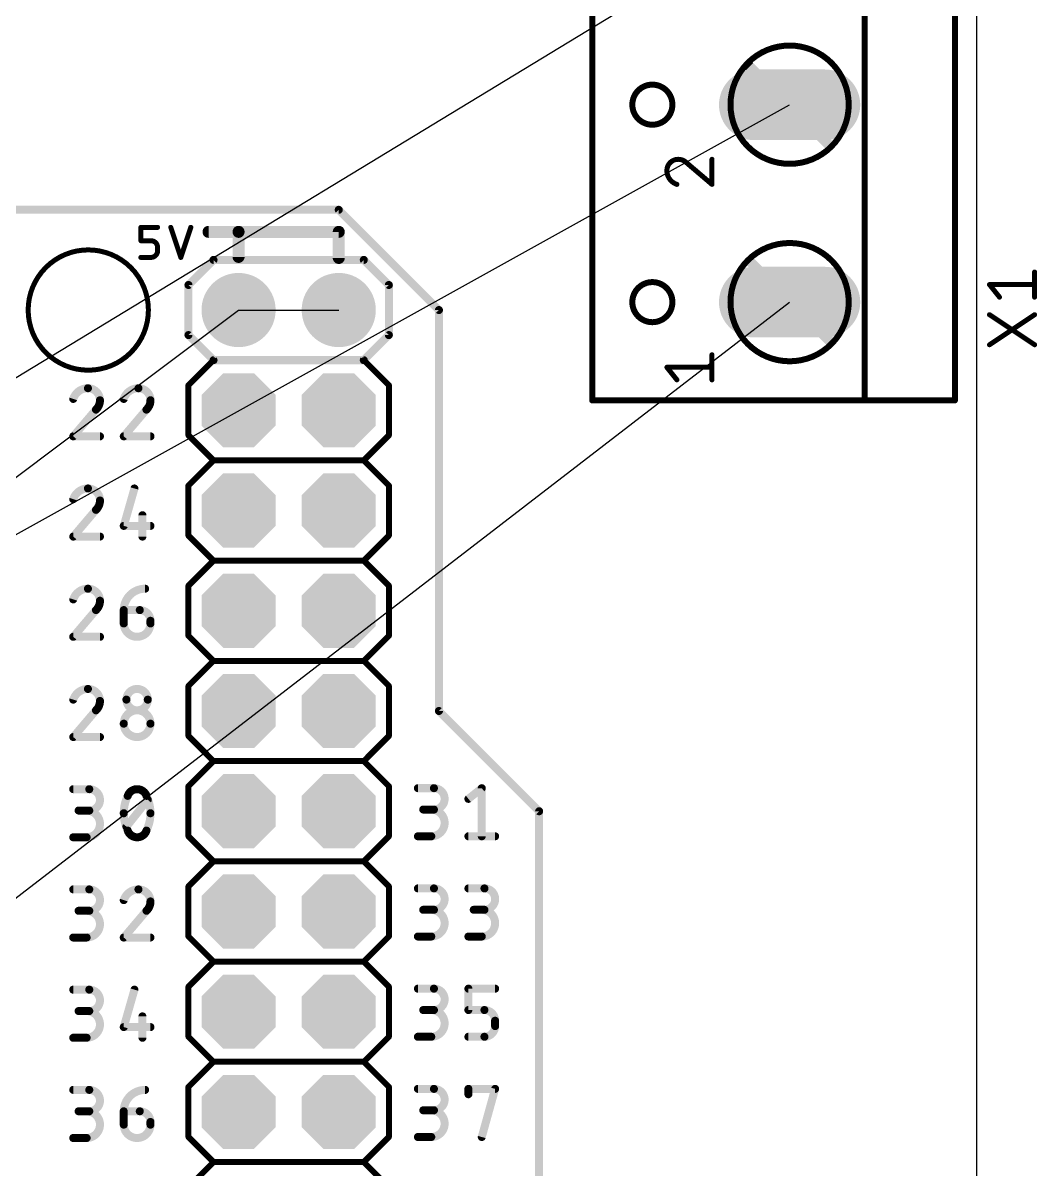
# Model space of a CAD drawing. Extents: x -123 to 102, y -1 to 117.
# Drawn here: x 75.81 to 101.52, y 30.3 to 59.35 of the extents above; entities that cross this region are included whole.
import ezdxf

# ---------------------------------------------------------------- set-up
doc = ezdxf.new("R2010")
doc.units = 0
for name, color, linetype in [('17', 110, 'CONTINUOUS'), ('19', 53, 'CONTINUOUS'), ('20', 31, 'CONTINUOUS'), ('21', 253, 'CONTINUOUS'), ('25', 253, 'CONTINUOUS'), ('51', 253, 'CONTINUOUS')]:
    doc.layers.add(name, color=color, linetype=linetype)

# ---------------------------------------------------------------- blocks, each defined once
blk = doc.blocks.new('RECT')
blk.add_solid([(-0.5, -0.5), (0.5, -0.5), (-0.5, 0.5), (0.5, 0.5)])
blk = doc.blocks.new('ROUNDP')
at = {"const_width": 0.5}
blk.add_lwpolyline([(0, -0.25, 1), (0, 0.25, 1), (0, -0.25)], format="xyb", dxfattribs=at)
blk = doc.blocks.new('OCTAGONP')
at = {"const_width": 0.5}
blk.add_lwpolyline([(-0.25, -0.1036), (-0.25, 0.1036), (-0.1036, 0.25), (0.1036, 0.25), (0.25, 0.1036), (0.25, -0.1036), (0.1036, -0.25), (-0.1036, -0.25), (-0.25, -0.1036), (-0.25, 0.1036)], dxfattribs=at)
blk = doc.blocks.new('LONGP100')
at = {"const_width": 1}
blk.add_lwpolyline([(-0.5, 0), (0.5, 0)], dxfattribs=at)
at = {"const_width": 0.5}
for points in [[(-0.5, 0.25, 1), (-0.5, -0.25)], [(0.5, -0.25, 1), (0.5, 0.25)]]:
    blk.add_lwpolyline(points, format="xyb", dxfattribs=at)

msp = doc.modelspace()

# ---------------------------------------------------------------- linework, layer by layer
at = {"layer": '19'}
for p, q in [((53.34, 36.83), (95.25, 62.27)), ((58.42, 36.83), (95.25, 57.27)), ((60.96, 36.83), (81.28, 52.07)), ((68.58, 31.75), (95.25, 52.27)), ((81.28, 52.07), (83.82, 52.07))]:
    msp.add_line(p, q, dxfattribs=at)
at = {"layer": '20'}
msp.add_line((100, 0), (100, 80), dxfattribs=at)
at = {"layer": '21', "const_width": 0.1524}
for points in [[(99.441, 49.781), (99.441, 79.778)], [(90.246, 64.767), (90.246, 49.781)], [(97.155, 58.163), (97.155, 61.389)], [(97.155, 53.159), (97.155, 56.385)], [(97.155, 49.781), (97.155, 51.381)], [(97.155, 49.781), (90.246, 49.781)], [(99.441, 49.781), (97.155, 49.781)]]:
    msp.add_lwpolyline(points, dxfattribs=at)
at = {"layer": '21'}
for points, const_width in [([(97.1169, 58.163, 1), (97.1931, 58.163)], 0.0762), ([(91.7702, 56.7658, 1), (91.7702, 57.7818, 1), (91.7702, 56.7658)], 0.1524), ([(97.1931, 56.385, 1), (97.1169, 56.385)], 0.0762), ([(97.1169, 53.159, 1), (97.1931, 53.159)], 0.0762), ([(91.7702, 51.762, 1), (91.7702, 52.778, 1), (91.7702, 51.762)], 0.1524), ([(97.1931, 51.381, 1), (97.1169, 51.381)], 0.0762), ([(90.246, 49.8191, 1), (90.246, 49.7429)], 0.0762), ([(90.2079, 49.781, 1), (90.2841, 49.781)], 0.0762), ([(97.155, 49.8191, 1), (97.155, 49.7429)], 0.0762), ([(97.1169, 49.781, 1), (97.1931, 49.781)], 0.0762), ([(97.155, 49.7429, 1), (97.155, 49.8191)], 0.0762), ([(99.4029, 49.781, 1), (99.4791, 49.781)], 0.0762), ([(99.441, 49.7429, 1), (99.441, 49.8191)], 0.0762)]:
    msp.add_lwpolyline(points, format="xyb", dxfattribs=dict(at, const_width=const_width))
at = {"layer": '25', "const_width": 0.127}
for points in [[(101.4603, 52.397), (101.4603, 53.032)], [(100.5713, 52.397), (100.3173, 52.7145)], [(100.3173, 52.7145), (101.4603, 52.7145)], [(101.4603, 51.1905), (100.3173, 51.9525)], [(100.3173, 51.1905), (101.4603, 51.9525)]]:
    msp.add_lwpolyline(points, dxfattribs=at)
at = {"layer": '25', "const_width": 0.0635}
for points in [[(101.4921, 53.032, 1), (101.4286, 53.032)], [(100.3173, 52.7463, 1), (100.3173, 52.6827)], [(100.3421, 52.7343, 1), (100.2925, 52.6947)], [(101.4603, 52.6827, 1), (101.4603, 52.7463)], [(100.5465, 52.3772, 1), (100.5961, 52.4168)], [(101.4286, 52.397, 1), (101.4921, 52.397)], [(100.3349, 51.9789, 1), (100.2997, 51.9261)], [(101.4779, 51.9261, 1), (101.4427, 51.9789)], [(100.2997, 51.2169, 1), (100.3349, 51.1641)], [(101.4427, 51.1641, 1), (101.4779, 51.2169)]]:
    msp.add_lwpolyline(points, format="xyb", dxfattribs=at)
at = {"layer": '51'}
for points, const_width in [([(95.25, 55.7752, 1), (95.25, 58.7724, 1), (95.25, 55.7752)], 0.1524), ([(94.2786, 58.2842, 1), (94.1894, 58.1938)], 0.127), ([(97.1931, 58.163, 1), (97.1169, 58.163)], 0.0762), ([(96.1964, 56.2128, 1), (96.2856, 56.3032)], 0.127), ([(97.1169, 56.385, 1), (97.1931, 56.385)], 0.0762), ([(92.4243, 55.8895, 0.4142), (92.1385, 55.6038)], 0.127), ([(92.6465, 55.7943, 0.2053), (92.4243, 55.8895)], 0.127), ([(92.4242, 55.9212, 1), (92.4243, 55.8578)], 0.0635), ([(92.4243, 55.8578, 1), (92.4243, 55.9213)], 0.0635), ([(92.6671, 55.8184, 1), (92.6259, 55.7701)], 0.0635), ([(92.6235, 55.7724, 1), (92.6695, 55.8161)], 0.0635), ([(93.3133, 55.8895, 1), (93.2498, 55.8895)], 0.0635), ([(92.1385, 55.6038, 0.3252), (92.3925, 55.2545)], 0.127), ([(92.1703, 55.6037, 1), (92.1068, 55.6038)], 0.0635), ([(92.1068, 55.6038, 1), (92.1703, 55.6038)], 0.0635), ([(92.3827, 55.2243, 1), (92.4023, 55.2847)], 0.0635), ([(93.2498, 55.2545, 1), (93.3133, 55.2545)], 0.0635), ([(93.2609, 55.2303, 1), (93.3021, 55.2787)], 0.0635), ([(83.8559, 54.6459, 1), (83.7841, 54.5741)], 0.1016), ([(83.82, 54.5592, 1), (83.82, 54.6608)], 0.1016), ([(78.8353, 54.1655, 1), (78.7717, 54.1655)], 0.0635), ([(78.8035, 54.1973, 1), (78.8035, 54.1337)], 0.0635), ([(79.2268, 54.1337, 1), (79.2268, 54.1973)], 0.0635), ([(79.5914, 54.1755, 1), (79.5311, 54.1555)], 0.0635), ([(80.0994, 54.1555, 1), (80.0391, 54.1755)], 0.0635), ([(80.518, 54.1274, 1), (80.518, 53.975)], 0.1524), ([(81.3562, 54.0512, 1), (81.2038, 54.0512)], 0.1524), ([(81.28, 54.1274, 1), (81.28, 53.975)], 0.1524), ([(81.28, 53.975, 1), (81.28, 54.1274)], 0.1524), ([(83.8962, 54.0512, 1), (83.7438, 54.0512)], 0.1524), ([(83.82, 53.975, 1), (83.82, 54.1274)], 0.1524), ([(78.7717, 53.8268, 1), (78.8353, 53.8268)], 0.0635), ([(78.8035, 53.8586, 1), (78.8035, 53.7951)], 0.0635), ([(79.0575, 53.8586, 1), (79.0575, 53.7951)], 0.0635), ([(79.2268, 53.6575, 0.4142), (79.0575, 53.8268)], 0.127), ([(79.0575, 53.7951, 1), (79.0575, 53.8586)], 0.0635), ([(95.25, 50.7714, 1), (95.25, 53.7686, 1), (95.25, 50.7714)], 0.1524), ([(77.47, 50.546, 1), (77.47, 53.594, 1), (77.47, 50.546)], 0.127), ([(78.8035, 53.4353, 1), (78.8035, 53.3717)], 0.0635), ([(79.0575, 53.4353, 1), (79.0575, 53.3717)], 0.0635), ([(79.0575, 53.4035, 0.4142), (79.2268, 53.5728)], 0.127), ([(79.0575, 53.3717, 1), (79.0575, 53.4353)], 0.0635), ([(79.2586, 53.6575, 1), (79.1951, 53.6575)], 0.0635), ([(79.1951, 53.6575, 1), (79.2586, 53.6575)], 0.0635), ([(79.2586, 53.5728, 1), (79.1951, 53.5728)], 0.0635), ([(79.1951, 53.5728, 1), (79.2586, 53.5728)], 0.0635), ([(79.7851, 53.4135, 1), (79.8454, 53.3935)], 0.0635), ([(79.7851, 53.3935, 1), (79.8454, 53.4135)], 0.0635), ([(80.645, 53.3908, 1), (80.645, 53.2892)], 0.1016), ([(80.6809, 53.3041, 1), (80.6091, 53.3759)], 0.1016), ([(81.2038, 53.4162, 1), (81.3562, 53.4162)], 0.1524), ([(83.7438, 53.3908, 1), (83.8962, 53.3908)], 0.1524), ([(84.4909, 53.3759, 1), (84.4191, 53.3041)], 0.1016), ([(84.455, 53.2892, 1), (84.455, 53.3908)], 0.1016), ([(94.3039, 53.3309, 1), (94.2141, 53.2411)], 0.127), ([(97.1931, 53.159, 1), (97.1169, 53.159)], 0.0762), ([(80.0608, 52.705, 1), (79.9592, 52.705)], 0.1016), ([(79.9741, 52.7409, 1), (80.0459, 52.6691)], 0.1016), ([(85.1408, 52.705, 1), (85.0392, 52.705)], 0.1016), ([(85.0541, 52.6691, 1), (85.1259, 52.7409)], 0.1016), ([(86.4108, 52.07, 1), (86.3092, 52.07)], 0.1016), ([(86.3241, 52.0341, 1), (86.3959, 52.1059)], 0.1016), ([(80.0459, 51.4709, 1), (79.9741, 51.3991)], 0.1016), ([(79.9592, 51.435, 1), (80.0608, 51.435)], 0.1016), ([(85.0392, 51.435, 1), (85.1408, 51.435)], 0.1016), ([(85.1259, 51.3991, 1), (85.0541, 51.4709)], 0.1016), ([(97.1169, 51.381, 1), (97.1931, 51.381)], 0.0762), ([(96.2211, 51.2341, 1), (96.3109, 51.3239)], 0.127), ([(80.645, 50.8508, 1), (80.645, 50.7492)], 0.1016), ([(80.6091, 50.7641, 1), (80.6809, 50.8359)], 0.1016), ([(80.6719, 50.7731, 1), (80.6181, 50.8269)], 0.0762), ([(84.4191, 50.8359, 1), (84.4909, 50.7641)], 0.1016), ([(84.4819, 50.8269, 1), (84.4281, 50.7731)], 0.0762), ([(84.455, 50.7492, 1), (84.455, 50.8508)], 0.1016), ([(93.3133, 50.9365, 1), (93.2498, 50.9365)], 0.0635), ([(92.1385, 50.6508, 1), (92.1385, 50.5872)], 0.0635), ([(92.1633, 50.6388, 1), (92.1137, 50.5992)], 0.0635), ([(93.2815, 50.5872, 1), (93.2815, 50.6508)], 0.0635), ([(92.3677, 50.2817, 1), (92.4173, 50.3213)], 0.0635), ([(93.2498, 50.3015, 1), (93.3133, 50.3015)], 0.0635), ([(77.4615, 50.0888, 0.3252), (77.089, 49.8179)], 0.2032), ([(77.7663, 49.784, 0.4142), (77.4615, 50.0888)], 0.2032), ([(77.4615, 50.1396, 1), (77.4615, 50.038)], 0.1016), ([(77.4615, 50.038, 1), (77.4615, 50.1396)], 0.1016), ([(78.7417, 50.0888, 0.3252), (78.3692, 49.8179)], 0.2032), ([(79.0465, 49.784, 0.4142), (78.7417, 50.0888)], 0.2032), ([(78.7417, 50.1396, 1), (78.7417, 50.038)], 0.1016), ([(78.7417, 50.038, 1), (78.7417, 50.1396)], 0.1016), ([(80.0481, 50.165, 1), (79.9719, 50.165)], 0.0762), ([(79.9831, 50.1919, 1), (80.0369, 50.1381)], 0.0762), ([(85.1281, 50.165, 1), (85.0519, 50.165)], 0.0762), ([(85.0631, 50.1381, 1), (85.1169, 50.1919)], 0.0762), ([(77.0407, 49.8335, 1), (77.1373, 49.8022)], 0.1016), ([(77.6647, 49.5469, 0.2053), (77.7663, 49.784)], 0.2032), ([(77.8171, 49.784, 1), (77.7155, 49.784)], 0.1016), ([(77.7155, 49.784, 1), (77.8171, 49.784)], 0.1016), ([(78.3208, 49.8335, 1), (78.4175, 49.8022)], 0.1016), ([(78.9449, 49.5469, 0.2053), (79.0465, 49.784)], 0.2032), ([(79.0973, 49.784, 1), (78.9957, 49.784)], 0.1016), ([(78.9957, 49.784, 1), (79.0973, 49.784)], 0.1016), ([(77.6297, 49.5837, 1), (77.6998, 49.5101)], 0.1016), ([(77.7034, 49.514, 1), (77.626, 49.5798)], 0.1016), ([(78.9099, 49.5837, 1), (78.9799, 49.5101)], 0.1016), ([(78.9836, 49.514, 1), (78.9062, 49.5798)], 0.1016), ([(77.089, 48.9204, 1), (77.089, 48.8188)], 0.1016), ([(77.0503, 48.9025, 1), (77.1277, 48.8367)], 0.1016), ([(77.7663, 48.8188, 1), (77.7663, 48.9204)], 0.1016), ([(78.3304, 48.9025, 1), (78.4079, 48.8367)], 0.1016), ([(78.3692, 48.9204, 1), (78.3692, 48.8188)], 0.1016), ([(79.0465, 48.8188, 1), (79.0465, 48.9204)], 0.1016), ([(79.9719, 48.895, 1), (80.0481, 48.895)], 0.0762), ([(80.0369, 48.9219, 1), (79.9831, 48.8681)], 0.0762), ([(85.0519, 48.895, 1), (85.1281, 48.895)], 0.0762), ([(85.1169, 48.8681, 1), (85.0631, 48.9219)], 0.0762), ([(80.645, 48.2981, 1), (80.645, 48.2219)], 0.0762), ([(80.6719, 48.2331, 1), (80.6181, 48.2869)], 0.0762), ([(80.6181, 48.2331, 1), (80.6719, 48.2869)], 0.0762), ([(84.4819, 48.2869, 1), (84.4281, 48.2331)], 0.0762), ([(84.4281, 48.2869, 1), (84.4819, 48.2331)], 0.0762), ([(84.455, 48.2219, 1), (84.455, 48.2981)], 0.0762), ([(77.4615, 47.5488, 0.3252), (77.089, 47.2779)], 0.2032), ([(77.7663, 47.244, 0.4142), (77.4615, 47.5488)], 0.2032), ([(77.4615, 47.5996, 1), (77.4615, 47.498)], 0.1016), ([(77.4615, 47.498, 1), (77.4615, 47.5996)], 0.1016), ([(78.6889, 47.5348, 1), (78.5912, 47.5628)], 0.1016), ([(80.0481, 47.625, 1), (79.9719, 47.625)], 0.0762), ([(79.9831, 47.6519, 1), (80.0369, 47.5981)], 0.0762), ([(85.1281, 47.625, 1), (85.0519, 47.625)], 0.0762), ([(85.0631, 47.5981, 1), (85.1169, 47.6519)], 0.0762), ([(77.0407, 47.2935, 1), (77.1373, 47.2622)], 0.1016), ([(77.6647, 47.0069, 0.2053), (77.7663, 47.244)], 0.2032), ([(77.8171, 47.244, 1), (77.7155, 47.244)], 0.1016), ([(77.6297, 47.0437, 1), (77.6998, 46.9701)], 0.1016), ([(77.7034, 46.974, 1), (77.626, 47.0398)], 0.1016), ([(77.7155, 47.244, 1), (77.8171, 47.244)], 0.1016), ([(78.8941, 46.8715, 1), (78.7925, 46.8715)], 0.1016), ([(78.3203, 46.6145, 1), (78.418, 46.5866)], 0.1016), ([(78.3692, 46.6513, 1), (78.3692, 46.5497)], 0.1016), ([(79.0465, 46.5497, 1), (79.0465, 46.6513)], 0.1016), ([(77.089, 46.3804, 1), (77.089, 46.2788)], 0.1016), ([(77.0503, 46.3625, 1), (77.1277, 46.2967)], 0.1016), ([(77.7663, 46.2788, 1), (77.7663, 46.3804)], 0.1016), ([(78.7925, 46.3296, 1), (78.8941, 46.3296)], 0.1016), ([(79.9719, 46.355, 1), (80.0481, 46.355)], 0.0762), ([(80.0369, 46.3819, 1), (79.9831, 46.3281)], 0.0762), ([(85.0519, 46.355, 1), (85.1281, 46.355)], 0.0762), ([(85.1169, 46.3281, 1), (85.0631, 46.3819)], 0.0762), ([(80.645, 45.7581, 1), (80.645, 45.6819)], 0.0762), ([(80.6719, 45.6931, 1), (80.6181, 45.7469)], 0.0762), ([(80.6181, 45.6931, 1), (80.6719, 45.7469)], 0.0762), ([(84.4819, 45.7469, 1), (84.4281, 45.6931)], 0.0762), ([(84.4281, 45.7469, 1), (84.4819, 45.6931)], 0.0762), ([(84.455, 45.6819, 1), (84.455, 45.7581)], 0.0762), ([(77.4615, 45.0088, 0.3252), (77.089, 44.7379)], 0.2032), ([(77.7663, 44.704, 0.4142), (77.4615, 45.0088)], 0.2032), ([(77.4615, 45.0596, 1), (77.4615, 44.958)], 0.1016), ([(77.4615, 44.958, 1), (77.4615, 45.0596)], 0.1016), ([(78.911, 45.0088, 0.4142), (78.3692, 44.4669)], 0.2032), ([(78.911, 44.958, 1), (78.911, 45.0596)], 0.1016), ([(80.0481, 45.085, 1), (79.9719, 45.085)], 0.0762), ([(79.9831, 45.1119, 1), (80.0369, 45.0581)], 0.0762), ([(85.1281, 45.085, 1), (85.0519, 45.085)], 0.0762), ([(85.0631, 45.0581, 1), (85.1169, 45.1119)], 0.0762), ([(77.0407, 44.7535, 1), (77.1373, 44.7222)], 0.1016), ([(77.6647, 44.4669, 0.2053), (77.7663, 44.704)], 0.2032), ([(77.8171, 44.704, 1), (77.7155, 44.704)], 0.1016), ([(77.7155, 44.704, 1), (77.8171, 44.704)], 0.1016), ([(77.6297, 44.5037, 1), (77.6998, 44.4301)], 0.1016), ([(77.7034, 44.434, 1), (77.626, 44.4998)], 0.1016), ([(78.3692, 44.5177, 1), (78.3692, 44.4161)], 0.1016), ([(78.42, 44.4669, 1), (78.3184, 44.4669)], 0.1016), ([(78.3184, 44.4669, 1), (78.42, 44.4669)], 0.1016), ([(79.0465, 44.196, 0.4142), (78.7756, 44.4669)], 0.2032), ([(78.7756, 44.5177, 1), (78.7756, 44.4161)], 0.1016), ([(78.7756, 44.4161, 1), (78.7756, 44.5177)], 0.1016), ([(78.3692, 44.1283, 1), (79.0465, 44.1283)], 0.2032), ([(78.42, 44.1283, 1), (78.3184, 44.1283)], 0.1016), ([(78.3184, 44.1283, 1), (78.42, 44.1283)], 0.1016), ([(79.0973, 44.196, 1), (78.9957, 44.196)], 0.1016), ([(78.9957, 44.196, 1), (79.0973, 44.196)], 0.1016), ([(79.0973, 44.1283, 1), (78.9957, 44.1283)], 0.1016), ([(78.9957, 44.1283, 1), (79.0973, 44.1283)], 0.1016), ([(77.089, 43.8404, 1), (77.089, 43.7388)], 0.1016), ([(77.0503, 43.8225, 1), (77.1277, 43.7567)], 0.1016), ([(77.7663, 43.7388, 1), (77.7663, 43.8404)], 0.1016), ([(80.0369, 43.8419, 1), (79.9831, 43.7881)], 0.0762), ([(85.1169, 43.7881, 1), (85.0631, 43.8419)], 0.0762), ([(79.9719, 43.815, 1), (80.0481, 43.815)], 0.0762), ([(85.0519, 43.815, 1), (85.1281, 43.815)], 0.0762), ([(80.645, 43.2181, 1), (80.645, 43.1419)], 0.0762), ([(80.6719, 43.1531, 1), (80.6181, 43.2069)], 0.0762), ([(80.6181, 43.1531, 1), (80.6719, 43.2069)], 0.0762), ([(84.4819, 43.2069, 1), (84.4281, 43.1531)], 0.0762), ([(84.4281, 43.2069, 1), (84.4819, 43.1531)], 0.0762), ([(84.455, 43.1419, 1), (84.455, 43.2181)], 0.0762), ([(77.4615, 42.4688, 0.3252), (77.089, 42.1979)], 0.2032), ([(77.7663, 42.164, 0.4142), (77.4615, 42.4688)], 0.2032), ([(77.4615, 42.5196, 1), (77.4615, 42.418)], 0.1016), ([(77.4615, 42.418, 1), (77.4615, 42.5196)], 0.1016), ([(78.9788, 42.1979, 1), (78.4369, 42.1979)], 0.2032), ([(80.0481, 42.545, 1), (79.9719, 42.545)], 0.0762), ([(79.9831, 42.5719, 1), (80.0369, 42.5181)], 0.0762), ([(85.1281, 42.545, 1), (85.0519, 42.545)], 0.0762), ([(85.0631, 42.5181, 1), (85.1169, 42.5719)], 0.0762), ([(77.0407, 42.2135, 1), (77.1373, 42.1822)], 0.1016), ([(77.6647, 41.9269, 0.2053), (77.7663, 42.164)], 0.2032), ([(77.8171, 42.164, 1), (77.7155, 42.164)], 0.1016), ([(77.7155, 42.164, 1), (77.8171, 42.164)], 0.1016), ([(78.4369, 42.1979, 1), (78.9788, 42.1979)], 0.2032), ([(78.4877, 42.1979, 1), (78.3861, 42.1979)], 0.1016), ([(78.3861, 42.1979, 1), (78.4877, 42.1979)], 0.1016), ([(79.0296, 42.1979, 1), (78.928, 42.1979)], 0.1016), ([(78.928, 42.1979, 1), (79.0296, 42.1979)], 0.1016), ([(77.6297, 41.9637, 1), (77.6998, 41.8901)], 0.1016), ([(77.7034, 41.894, 1), (77.626, 41.9598)], 0.1016), ([(79.0465, 41.5883, 1), (78.3692, 41.5883)], 0.2032), ([(86.3959, 41.9459, 1), (86.3241, 41.8741)], 0.1016), ([(86.3092, 41.91, 1), (86.4108, 41.91)], 0.1016), ([(78.3692, 41.5883, 1), (79.0465, 41.5883)], 0.2032), ([(78.42, 41.5883, 1), (78.3184, 41.5883)], 0.1016), ([(78.3184, 41.5883, 1), (78.42, 41.5883)], 0.1016), ([(79.0973, 41.5883, 1), (78.9957, 41.5883)], 0.1016), ([(78.9957, 41.5883, 1), (79.0973, 41.5883)], 0.1016), ([(77.089, 41.3004, 1), (77.089, 41.1988)], 0.1016), ([(77.0503, 41.2825, 1), (77.1277, 41.2167)], 0.1016), ([(77.7663, 41.1988, 1), (77.7663, 41.3004)], 0.1016), ([(79.9719, 41.275, 1), (80.0481, 41.275)], 0.0762), ([(80.0369, 41.3019, 1), (79.9831, 41.2481)], 0.0762), ([(85.0519, 41.275, 1), (85.1281, 41.275)], 0.0762), ([(85.1169, 41.2481, 1), (85.0631, 41.3019)], 0.0762), ([(80.645, 40.6781, 1), (80.645, 40.6019)], 0.0762), ([(80.6719, 40.6131, 1), (80.6181, 40.6669)], 0.0762), ([(80.6181, 40.6131, 1), (80.6719, 40.6669)], 0.0762), ([(84.4819, 40.6669, 1), (84.4281, 40.6131)], 0.0762), ([(84.4281, 40.6669, 1), (84.4819, 40.6131)], 0.0762), ([(84.455, 40.6019, 1), (84.455, 40.6781)], 0.0762), ([(80.0481, 40.005, 1), (79.9719, 40.005)], 0.0762), ([(85.1281, 40.005, 1), (85.0519, 40.005)], 0.0762), ([(77.089, 39.9796, 1), (77.089, 39.878)], 0.1016), ([(77.4954, 39.3869, 1), (77.4954, 39.9288)], 0.2032), ([(77.4954, 39.9796, 1), (77.4954, 39.878)], 0.1016), ([(77.4954, 39.878, 1), (77.4954, 39.9796)], 0.1016), ([(78.4708, 39.7595, 0.1139), (78.3692, 39.3192)], 0.2032), ([(78.7078, 39.9288, 0.3205), (78.4708, 39.7595)], 0.2032), ([(78.4227, 39.7759, 1), (78.5188, 39.743)], 0.1016), ([(78.5164, 39.7372, 1), (78.4251, 39.7817)], 0.1016), ([(78.9449, 39.7595, 0.3205), (78.7078, 39.9288)], 0.2032), ([(78.7078, 39.9796, 1), (78.7078, 39.878)], 0.1016), ([(78.7078, 39.878, 1), (78.7078, 39.9796)], 0.1016), ([(79.0465, 39.3192, 0.1139), (78.9449, 39.7595)], 0.2032), ([(78.9906, 39.7817, 1), (78.8992, 39.7372)], 0.1016), ([(78.8968, 39.743, 1), (78.9929, 39.7759)], 0.1016), ([(79.9831, 40.0319, 1), (80.0369, 39.9781)], 0.0762), ([(85.0631, 39.9781, 1), (85.1169, 40.0319)], 0.0762), ([(85.8266, 40.005, 1), (85.8266, 39.9034)], 0.1016), ([(86.233, 39.4123, 1), (86.233, 39.9542)], 0.2032), ([(86.233, 40.005, 1), (86.233, 39.9034)], 0.1016), ([(86.233, 39.9034, 1), (86.233, 40.005)], 0.1016), ([(87.4962, 39.9542, 1), (87.3946, 39.9542)], 0.1016), ([(87.4772, 39.9145, 1), (87.4137, 39.9939)], 0.1016), ([(79.0184, 39.6261, 1), (78.9391, 39.6896)], 0.1016), ([(85.9621, 39.4631, 1), (85.9621, 39.3615)], 0.1016), ([(86.1653, 38.735, 1), (86.1653, 39.4123)], 0.2032), ([(86.1653, 39.4631, 1), (86.1653, 39.3615)], 0.1016), ([(86.233, 39.4631, 1), (86.233, 39.3615)], 0.1016), ([(86.233, 39.3615, 1), (86.233, 39.4631)], 0.1016), ([(87.075, 39.7229, 1), (87.1385, 39.6436)], 0.1016), ([(77.2245, 39.4377, 1), (77.2245, 39.3361)], 0.1016), ([(77.4277, 38.7096, 1), (77.4277, 39.3869)], 0.2032), ([(77.4277, 39.4377, 1), (77.4277, 39.3361)], 0.1016), ([(77.4954, 39.4377, 1), (77.4954, 39.3361)], 0.1016), ([(77.4954, 39.3361, 1), (77.4954, 39.4377)], 0.1016), ([(78.3692, 39.3192, 0.1139), (78.4708, 38.8789)], 0.2032), ([(78.42, 39.3192, 1), (78.3184, 39.3192)], 0.1016), ([(78.3184, 39.3192, 1), (78.42, 39.3192)], 0.1016), ([(78.9449, 38.8789, 0.1139), (79.0465, 39.3192)], 0.2032), ([(79.0973, 39.3192, 1), (78.9957, 39.3192)], 0.1016), ([(78.9957, 39.3192, 1), (79.0973, 39.3192)], 0.1016), ([(88.9508, 39.37, 1), (88.8492, 39.37)], 0.1016), ([(88.8641, 39.3341, 1), (88.9359, 39.4059)], 0.1016), ([(78.3972, 39.0123, 1), (78.4766, 38.9488)], 0.1016), ([(78.4708, 38.8789, 0.3205), (78.7078, 38.7096)], 0.2032), ([(78.5188, 38.8954, 1), (78.4227, 38.8625)], 0.1016), ([(78.4251, 38.8567, 1), (78.5164, 38.9012)], 0.1016), ([(78.7078, 38.7096, 0.3205), (78.9449, 38.8789)], 0.2032), ([(78.8992, 38.9012, 1), (78.9906, 38.8567)], 0.1016), ([(78.9929, 38.8625, 1), (78.8968, 38.8954)], 0.1016), ([(77.089, 38.7604, 1), (77.089, 38.6588)], 0.1016), ([(77.4277, 38.7604, 1), (77.4277, 38.6588)], 0.1016), ([(77.4277, 38.6588, 1), (77.4277, 38.7604)], 0.1016), ([(78.7078, 38.7604, 1), (78.7078, 38.6588)], 0.1016), ([(78.7078, 38.6588, 1), (78.7078, 38.7604)], 0.1016), ([(79.9719, 38.735, 1), (80.0481, 38.735)], 0.0762), ([(80.0369, 38.7619, 1), (79.9831, 38.7081)], 0.0762), ([(85.0519, 38.735, 1), (85.1281, 38.735)], 0.0762), ([(85.1169, 38.7081, 1), (85.0631, 38.7619)], 0.0762), ([(85.8266, 38.7858, 1), (85.8266, 38.6842)], 0.1016), ([(86.1653, 38.7858, 1), (86.1653, 38.6842)], 0.1016), ([(86.1653, 38.6842, 1), (86.1653, 38.7858)], 0.1016), ([(87.1068, 38.7858, 1), (87.1068, 38.6842)], 0.1016), ([(87.3946, 38.735, 1), (87.4962, 38.735)], 0.1016), ([(87.7841, 38.6842, 1), (87.7841, 38.7858)], 0.1016), ([(80.645, 38.1381, 1), (80.645, 38.0619)], 0.0762), ([(80.6719, 38.0731, 1), (80.6181, 38.1269)], 0.0762), ([(80.6181, 38.0731, 1), (80.6719, 38.1269)], 0.0762), ([(84.4819, 38.1269, 1), (84.4281, 38.0731)], 0.0762), ([(84.4281, 38.1269, 1), (84.4819, 38.0731)], 0.0762), ([(84.455, 38.0619, 1), (84.455, 38.1381)], 0.0762), ([(77.089, 37.4396, 1), (77.089, 37.338)], 0.1016), ([(77.4954, 36.8469, 1), (77.4954, 37.3888)], 0.2032), ([(77.4954, 37.4396, 1), (77.4954, 37.338)], 0.1016), ([(77.4954, 37.338, 1), (77.4954, 37.4396)], 0.1016), ([(78.7417, 37.3888, 0.3252), (78.3692, 37.1179)], 0.2032), ([(79.0465, 37.084, 0.4142), (78.7417, 37.3888)], 0.2032), ([(78.7417, 37.4396, 1), (78.7417, 37.338)], 0.1016), ([(78.7417, 37.338, 1), (78.7417, 37.4396)], 0.1016), ([(80.0481, 37.465, 1), (79.9719, 37.465)], 0.0762), ([(79.9831, 37.4919, 1), (80.0369, 37.4381)], 0.0762), ([(85.1281, 37.465, 1), (85.0519, 37.465)], 0.0762), ([(85.0631, 37.4381, 1), (85.1169, 37.4919)], 0.0762), ([(85.8266, 37.465, 1), (85.8266, 37.3634)], 0.1016), ([(86.233, 36.8723, 1), (86.233, 37.4142)], 0.2032), ([(86.233, 37.465, 1), (86.233, 37.3634)], 0.1016), ([(86.233, 37.3634, 1), (86.233, 37.465)], 0.1016), ([(87.1068, 37.465, 1), (87.1068, 37.3634)], 0.1016), ([(87.5132, 36.8723, 1), (87.5132, 37.4142)], 0.2032), ([(87.5132, 37.465, 1), (87.5132, 37.3634)], 0.1016), ([(87.5132, 37.3634, 1), (87.5132, 37.465)], 0.1016), ([(78.3208, 37.1335, 1), (78.4175, 37.1022)], 0.1016), ([(78.9449, 36.8469, 0.2053), (79.0465, 37.084)], 0.2032), ([(79.0973, 37.084, 1), (78.9957, 37.084)], 0.1016), ([(77.2245, 36.8977, 1), (77.2245, 36.7961)], 0.1016), ([(77.4277, 36.1696, 1), (77.4277, 36.8469)], 0.2032), ([(77.4277, 36.8977, 1), (77.4277, 36.7961)], 0.1016), ([(77.4954, 36.8977, 1), (77.4954, 36.7961)], 0.1016), ([(77.4954, 36.7961, 1), (77.4954, 36.8977)], 0.1016), ([(78.9099, 36.8837, 1), (78.9799, 36.8101)], 0.1016), ([(78.9836, 36.814, 1), (78.9062, 36.8798)], 0.1016), ([(78.9957, 37.084, 1), (79.0973, 37.084)], 0.1016), ([(85.9621, 36.9231, 1), (85.9621, 36.8215)], 0.1016), ([(86.1653, 36.195, 1), (86.1653, 36.8723)], 0.2032), ([(86.1653, 36.9231, 1), (86.1653, 36.8215)], 0.1016), ([(86.233, 36.9231, 1), (86.233, 36.8215)], 0.1016), ([(86.233, 36.8215, 1), (86.233, 36.9231)], 0.1016), ([(87.2422, 36.9231, 1), (87.2422, 36.8215)], 0.1016), ([(87.4454, 36.195, 1), (87.4454, 36.8723)], 0.2032), ([(87.4454, 36.9231, 1), (87.4454, 36.8215)], 0.1016), ([(87.5132, 36.9231, 1), (87.5132, 36.8215)], 0.1016), ([(87.5132, 36.8215, 1), (87.5132, 36.9231)], 0.1016), ([(77.089, 36.2204, 1), (77.089, 36.1188)], 0.1016), ([(77.4277, 36.2204, 1), (77.4277, 36.1188)], 0.1016), ([(77.4277, 36.1188, 1), (77.4277, 36.2204)], 0.1016), ([(78.3304, 36.2025, 1), (78.4079, 36.1367)], 0.1016), ([(78.3692, 36.2204, 1), (78.3692, 36.1188)], 0.1016), ([(79.0465, 36.1188, 1), (79.0465, 36.2204)], 0.1016), ([(79.9719, 36.195, 1), (80.0481, 36.195)], 0.0762), ([(80.0369, 36.2219, 1), (79.9831, 36.1681)], 0.0762), ([(85.0519, 36.195, 1), (85.1281, 36.195)], 0.0762), ([(85.1169, 36.1681, 1), (85.0631, 36.2219)], 0.0762), ([(85.8266, 36.2458, 1), (85.8266, 36.1442)], 0.1016), ([(86.1653, 36.2458, 1), (86.1653, 36.1442)], 0.1016), ([(86.1653, 36.1442, 1), (86.1653, 36.2458)], 0.1016), ([(87.1068, 36.2458, 1), (87.1068, 36.1442)], 0.1016), ([(87.4454, 36.2458, 1), (87.4454, 36.1442)], 0.1016), ([(87.4454, 36.1442, 1), (87.4454, 36.2458)], 0.1016), ([(80.645, 35.5981, 1), (80.645, 35.5219)], 0.0762), ([(80.6719, 35.5331, 1), (80.6181, 35.5869)], 0.0762), ([(80.6181, 35.5331, 1), (80.6719, 35.5869)], 0.0762), ([(84.4819, 35.5869, 1), (84.4281, 35.5331)], 0.0762), ([(84.4281, 35.5869, 1), (84.4819, 35.5331)], 0.0762), ([(84.455, 35.5219, 1), (84.455, 35.5981)], 0.0762), ([(77.089, 34.8996, 1), (77.089, 34.798)], 0.1016), ([(77.4954, 34.3069, 1), (77.4954, 34.8488)], 0.2032), ([(77.4954, 34.8996, 1), (77.4954, 34.798)], 0.1016), ([(77.4954, 34.798, 1), (77.4954, 34.8996)], 0.1016), ([(78.6889, 34.8348, 1), (78.5912, 34.8628)], 0.1016), ([(80.0481, 34.925, 1), (79.9719, 34.925)], 0.0762), ([(79.9831, 34.9519, 1), (80.0369, 34.8981)], 0.0762), ([(85.1281, 34.925, 1), (85.0519, 34.925)], 0.0762), ([(85.0631, 34.8981, 1), (85.1169, 34.9519)], 0.0762), ([(85.8266, 34.925, 1), (85.8266, 34.8234)], 0.1016), ([(86.233, 34.3323, 1), (86.233, 34.8742)], 0.2032), ([(86.233, 34.925, 1), (86.233, 34.8234)], 0.1016), ([(86.233, 34.8234, 1), (86.233, 34.925)], 0.1016), ([(87.1576, 34.8742, 1), (87.056, 34.8742)], 0.1016), ([(87.1068, 34.925, 1), (87.1068, 34.8234)], 0.1016), ([(87.7841, 34.8234, 1), (87.7841, 34.925)], 0.1016), ([(77.2245, 34.3577, 1), (77.2245, 34.2561)], 0.1016), ([(77.4277, 33.6296, 1), (77.4277, 34.3069)], 0.2032), ([(77.4277, 34.3577, 1), (77.4277, 34.2561)], 0.1016), ([(77.4954, 34.3577, 1), (77.4954, 34.2561)], 0.1016), ([(77.4954, 34.2561, 1), (77.4954, 34.3577)], 0.1016), ([(78.8941, 34.1715, 1), (78.7925, 34.1715)], 0.1016), ([(85.9621, 34.3831, 1), (85.9621, 34.2815)], 0.1016), ([(86.1653, 33.655, 1), (86.1653, 34.3323)], 0.2032), ([(86.1653, 34.3831, 1), (86.1653, 34.2815)], 0.1016), ([(86.233, 34.3831, 1), (86.233, 34.2815)], 0.1016), ([(86.233, 34.2815, 1), (86.233, 34.3831)], 0.1016), ([(87.1068, 34.3831, 1), (87.1068, 34.2815)], 0.1016), ([(87.056, 34.3323, 1), (87.1576, 34.3323)], 0.1016), ([(87.7841, 34.0614, 0.4142), (87.5132, 34.3323)], 0.2032), ([(87.5132, 34.3831, 1), (87.5132, 34.2815)], 0.1016), ([(87.5132, 34.2815, 1), (87.5132, 34.3831)], 0.1016), ([(78.3692, 33.9513, 1), (78.3692, 33.8497)], 0.1016), ([(79.0465, 33.8497, 1), (79.0465, 33.9513)], 0.1016), ([(87.5132, 33.655, 0.4142), (87.7841, 33.9259)], 0.2032), ([(87.8349, 34.0614, 1), (87.7333, 34.0614)], 0.1016), ([(87.7333, 34.0614, 1), (87.8349, 34.0614)], 0.1016), ([(87.8349, 33.9259, 1), (87.7333, 33.9259)], 0.1016), ([(77.089, 33.6804, 1), (77.089, 33.5788)], 0.1016), ([(77.4277, 33.6804, 1), (77.4277, 33.5788)], 0.1016), ([(77.4277, 33.5788, 1), (77.4277, 33.6804)], 0.1016), ([(78.3203, 33.9145, 1), (78.418, 33.8866)], 0.1016), ([(79.9719, 33.655, 1), (80.0481, 33.655)], 0.0762), ([(80.0369, 33.6819, 1), (79.9831, 33.6281)], 0.0762), ([(85.0519, 33.655, 1), (85.1281, 33.655)], 0.0762), ([(85.1169, 33.6281, 1), (85.0631, 33.6819)], 0.0762), ([(85.8266, 33.7058, 1), (85.8266, 33.6042)], 0.1016), ([(86.1653, 33.7058, 1), (86.1653, 33.6042)], 0.1016), ([(86.1653, 33.6042, 1), (86.1653, 33.7058)], 0.1016), ([(87.1068, 33.7058, 1), (87.1068, 33.6042)], 0.1016), ([(87.5132, 33.7058, 1), (87.5132, 33.6042)], 0.1016), ([(87.5132, 33.6042, 1), (87.5132, 33.7058)], 0.1016), ([(87.7333, 33.9259, 1), (87.8349, 33.9259)], 0.1016), ([(78.7925, 33.6296, 1), (78.8941, 33.6296)], 0.1016), ([(80.645, 33.0581, 1), (80.645, 32.9819)], 0.0762), ([(80.6719, 32.9931, 1), (80.6181, 33.0469)], 0.0762), ([(80.6181, 32.9931, 1), (80.6719, 33.0469)], 0.0762), ([(84.4819, 33.0469, 1), (84.4281, 32.9931)], 0.0762), ([(84.4281, 33.0469, 1), (84.4819, 32.9931)], 0.0762), ([(84.455, 32.9819, 1), (84.455, 33.0581)], 0.0762), ([(77.089, 32.3596, 1), (77.089, 32.258)], 0.1016), ([(77.4954, 31.7669, 1), (77.4954, 32.3088)], 0.2032), ([(77.4954, 32.3596, 1), (77.4954, 32.258)], 0.1016), ([(77.4954, 32.258, 1), (77.4954, 32.3596)], 0.1016), ([(78.911, 32.3088, 0.4142), (78.3692, 31.7669)], 0.2032), ([(78.911, 32.258, 1), (78.911, 32.3596)], 0.1016), ([(80.0481, 32.385, 1), (79.9719, 32.385)], 0.0762), ([(79.9831, 32.4119, 1), (80.0369, 32.3581)], 0.0762), ([(85.1281, 32.385, 1), (85.0519, 32.385)], 0.0762), ([(85.0631, 32.3581, 1), (85.1169, 32.4119)], 0.0762), ([(85.8266, 32.385, 1), (85.8266, 32.2834)], 0.1016), ([(86.233, 31.7923, 1), (86.233, 32.3342)], 0.2032), ([(86.233, 32.385, 1), (86.233, 32.2834)], 0.1016), ([(86.233, 32.2834, 1), (86.233, 32.385)], 0.1016), ([(87.1576, 32.3342, 1), (87.056, 32.3342)], 0.1016), ([(87.1068, 32.385, 1), (87.1068, 32.2834)], 0.1016), ([(87.056, 32.1987, 1), (87.1576, 32.1987)], 0.1016), ([(87.833, 32.3206, 1), (87.7351, 32.3478)], 0.1016), ([(87.7841, 32.2834, 1), (87.7841, 32.385)], 0.1016), ([(77.2245, 31.8177, 1), (77.2245, 31.7161)], 0.1016), ([(77.4277, 31.0896, 1), (77.4277, 31.7669)], 0.2032), ([(77.4277, 31.8177, 1), (77.4277, 31.7161)], 0.1016), ([(77.4954, 31.8177, 1), (77.4954, 31.7161)], 0.1016), ([(77.4954, 31.7161, 1), (77.4954, 31.8177)], 0.1016), ([(78.3692, 31.8177, 1), (78.3692, 31.7161)], 0.1016), ([(78.42, 31.7669, 1), (78.3184, 31.7669)], 0.1016), ([(78.3184, 31.7669, 1), (78.42, 31.7669)], 0.1016), ([(79.0465, 31.496, 0.4142), (78.7756, 31.7669)], 0.2032), ([(78.7756, 31.8177, 1), (78.7756, 31.7161)], 0.1016), ([(78.7756, 31.7161, 1), (78.7756, 31.8177)], 0.1016), ([(85.9621, 31.8431, 1), (85.9621, 31.7415)], 0.1016), ([(86.1653, 31.115, 1), (86.1653, 31.7923)], 0.2032), ([(86.1653, 31.8431, 1), (86.1653, 31.7415)], 0.1016), ([(86.233, 31.8431, 1), (86.233, 31.7415)], 0.1016), ([(86.233, 31.7415, 1), (86.233, 31.8431)], 0.1016), ([(78.3692, 31.4283, 1), (79.0465, 31.4283)], 0.2032), ([(78.42, 31.4283, 1), (78.3184, 31.4283)], 0.1016), ([(78.3184, 31.4283, 1), (78.42, 31.4283)], 0.1016), ([(79.0973, 31.496, 1), (78.9957, 31.496)], 0.1016), ([(78.9957, 31.496, 1), (79.0973, 31.496)], 0.1016), ([(79.0973, 31.4283, 1), (78.9957, 31.4283)], 0.1016), ([(78.9957, 31.4283, 1), (79.0973, 31.4283)], 0.1016), ([(77.089, 31.1404, 1), (77.089, 31.0388)], 0.1016), ([(77.4277, 31.1404, 1), (77.4277, 31.0388)], 0.1016), ([(77.4277, 31.0388, 1), (77.4277, 31.1404)], 0.1016), ([(79.9719, 31.115, 1), (80.0481, 31.115)], 0.0762), ([(80.0369, 31.1419, 1), (79.9831, 31.0881)], 0.0762), ([(85.0519, 31.115, 1), (85.1281, 31.115)], 0.0762), ([(85.1169, 31.0881, 1), (85.0631, 31.1419)], 0.0762), ([(85.8266, 31.1658, 1), (85.8266, 31.0642)], 0.1016), ([(86.1653, 31.1658, 1), (86.1653, 31.0642)], 0.1016), ([(86.1653, 31.0642, 1), (86.1653, 31.1658)], 0.1016), ([(87.3965, 31.1286, 1), (87.4944, 31.1014)], 0.1016), ([(80.645, 30.5181, 1), (80.645, 30.4419)], 0.0762), ([(80.6719, 30.4531, 1), (80.6181, 30.5069)], 0.0762), ([(80.6181, 30.4531, 1), (80.6719, 30.5069)], 0.0762), ([(84.4819, 30.5069, 1), (84.4281, 30.4531)], 0.0762), ([(84.4281, 30.5069, 1), (84.4819, 30.4531)], 0.0762), ([(84.455, 30.4419, 1), (84.455, 30.5181)], 0.0762)]:
    msp.add_lwpolyline(points, format="xyb", dxfattribs=dict(at, const_width=const_width))
for points, const_width in [([(96.241, 56.258), (94.234, 58.239)], 0.254), ([(97.155, 56.385), (97.155, 58.163)], 0.1524), ([(92.6465, 55.7943), (93.2815, 55.2545)], 0.127), ([(93.2815, 55.2545), (93.2815, 55.8895)], 0.127), ([(-12.7, 54.61), (83.82, 54.61)], 0.2032), ([(83.82, 54.61), (86.36, 52.07)], 0.2032), ([(78.8035, 53.8268), (78.8035, 54.1655)], 0.127), ([(78.8035, 54.1655), (79.2268, 54.1655)], 0.127), ([(79.5613, 54.1655), (79.8153, 53.4035)], 0.127), ([(79.8153, 53.4035), (80.0693, 54.1655)], 0.127), ([(80.518, 54.0512), (81.28, 54.0512)], 0.3048), ([(81.28, 53.4162), (81.28, 54.0512)], 0.3048), ([(81.28, 54.0512), (83.82, 54.0512)], 0.3048), ([(83.82, 54.0512), (83.82, 53.3908)], 0.3048), ([(79.0575, 53.8268), (78.8035, 53.8268)], 0.127), ([(78.8035, 53.4035), (79.0575, 53.4035)], 0.127), ([(79.2268, 53.5728), (79.2268, 53.6575)], 0.127), ([(80.645, 53.34), (80.01, 52.705)], 0.2032), ([(80.645, 53.34), (84.455, 53.34)], 0.2032), ([(84.455, 53.34), (85.09, 52.705)], 0.2032), ([(96.266, 51.279), (94.259, 53.286)], 0.254), ([(97.155, 51.381), (97.155, 53.159)], 0.1524), ([(80.01, 52.705), (80.01, 51.435)], 0.2032), ([(85.09, 52.705), (85.09, 51.435)], 0.2032), ([(86.36, 52.07), (86.36, 41.91)], 0.2032), ([(80.01, 51.435), (80.645, 50.8)], 0.2032), ([(85.09, 51.435), (84.455, 50.8)], 0.2032), ([(80.01, 50.165), (80.645, 50.8)], 0.1524), ([(84.455, 50.8), (80.645, 50.8)], 0.2032), ([(84.455, 50.8), (85.09, 50.165)], 0.1524), ([(93.2815, 50.3015), (93.2815, 50.9365)], 0.127), ([(92.3925, 50.3015), (92.1385, 50.619)], 0.127), ([(92.1385, 50.619), (93.2815, 50.619)], 0.127), ([(80.01, 48.895), (80.01, 50.165)], 0.1524), ([(85.09, 48.895), (85.09, 50.165)], 0.1524), ([(77.6647, 49.5469), (77.089, 48.8696)], 0.2032), ([(78.9449, 49.5469), (78.3692, 48.8696)], 0.2032), ([(77.089, 48.8696), (77.7663, 48.8696)], 0.2032), ([(78.3692, 48.8696), (79.0465, 48.8696)], 0.2032), ([(80.645, 48.26), (80.01, 48.895)], 0.1524), ([(84.455, 48.26), (85.09, 48.895)], 0.1524), ([(80.01, 47.625), (80.645, 48.26)], 0.1524), ([(80.645, 48.26), (84.455, 48.26)], 0.1524), ([(84.455, 48.26), (85.09, 47.625)], 0.1524), ([(78.6401, 47.5488), (78.3692, 46.6005)], 0.2032), ([(80.01, 46.355), (80.01, 47.625)], 0.1524), ([(85.09, 46.355), (85.09, 47.625)], 0.1524), ([(77.6647, 47.0069), (77.089, 46.3296)], 0.2032), ([(78.8433, 46.8715), (78.8433, 46.3296)], 0.2032), ([(78.3692, 46.6005), (79.0465, 46.6005)], 0.2032), ([(77.089, 46.3296), (77.7663, 46.3296)], 0.2032), ([(80.645, 45.72), (80.01, 46.355)], 0.1524), ([(84.455, 45.72), (85.09, 46.355)], 0.1524), ([(80.01, 45.085), (80.645, 45.72)], 0.1524), ([(80.645, 45.72), (84.455, 45.72)], 0.1524), ([(85.09, 45.085), (84.455, 45.72)], 0.1524), ([(80.01, 43.815), (80.01, 45.085)], 0.1524), ([(85.09, 43.815), (85.09, 45.085)], 0.1524), ([(77.6647, 44.4669), (77.089, 43.7896)], 0.2032), ([(78.3692, 44.4669), (78.7756, 44.4669)], 0.2032), ([(78.3692, 44.1283), (78.3692, 44.4669)], 0.2032), ([(79.0465, 44.196), (79.0465, 44.1283)], 0.2032), ([(77.089, 43.7896), (77.7663, 43.7896)], 0.2032), ([(80.645, 43.18), (80.01, 43.815)], 0.1524), ([(84.455, 43.18), (85.09, 43.815)], 0.1524), ([(80.01, 42.545), (80.645, 43.18)], 0.1524), ([(80.645, 43.18), (84.455, 43.18)], 0.1524), ([(85.09, 42.545), (84.455, 43.18)], 0.1524), ([(80.01, 41.275), (80.01, 42.545)], 0.1524), ([(85.09, 41.275), (85.09, 42.545)], 0.1524), ([(77.6647, 41.9269), (77.089, 41.2496)], 0.2032), ([(86.36, 41.91), (88.9, 39.37)], 0.2032), ([(77.089, 41.2496), (77.7663, 41.2496)], 0.2032), ([(80.645, 40.64), (80.01, 41.275)], 0.1524), ([(84.455, 40.64), (85.09, 41.275)], 0.1524), ([(80.01, 40.005), (80.645, 40.64)], 0.1524), ([(80.645, 40.64), (84.455, 40.64)], 0.1524), ([(85.09, 40.005), (84.455, 40.64)], 0.1524), ([(80.01, 38.735), (80.01, 40.005)], 0.1524), ([(85.09, 38.735), (85.09, 40.005)], 0.1524), ([(77.089, 39.9288), (77.4954, 39.9288)], 0.2032), ([(85.8266, 39.9542), (86.233, 39.9542)], 0.2032), ([(87.1068, 39.6833), (87.4454, 39.9542)], 0.2032), ([(87.4454, 39.9542), (87.4454, 38.735)], 0.2032), ([(78.4369, 38.9805), (78.9788, 39.6579)], 0.2032), ([(86.233, 39.4123), (85.9621, 39.4123)], 0.2032), ([(77.4954, 39.3869), (77.2245, 39.3869)], 0.2032), ([(88.9, 39.37), (88.9, 5.08)], 0.2032), ([(77.089, 38.7096), (77.4277, 38.7096)], 0.2032), ([(80.645, 38.1), (80.01, 38.735)], 0.1524), ([(84.455, 38.1), (85.09, 38.735)], 0.1524), ([(85.8266, 38.735), (86.1653, 38.735)], 0.2032), ([(87.1068, 38.735), (87.7841, 38.735)], 0.2032), ([(80.01, 37.465), (80.645, 38.1)], 0.1524), ([(80.645, 38.1), (84.455, 38.1)], 0.1524), ([(85.09, 37.465), (84.455, 38.1)], 0.1524), ([(77.089, 37.3888), (77.4954, 37.3888)], 0.2032), ([(80.01, 36.195), (80.01, 37.465)], 0.1524), ([(85.09, 36.195), (85.09, 37.465)], 0.1524), ([(85.8266, 37.4142), (86.233, 37.4142)], 0.2032), ([(87.1068, 37.4142), (87.5132, 37.4142)], 0.2032), ([(77.4954, 36.8469), (77.2245, 36.8469)], 0.2032), ([(78.9449, 36.8469), (78.3692, 36.1696)], 0.2032), ([(86.233, 36.8723), (85.9621, 36.8723)], 0.2032), ([(87.5132, 36.8723), (87.2422, 36.8723)], 0.2032), ([(77.089, 36.1696), (77.4277, 36.1696)], 0.2032), ([(78.3692, 36.1696), (79.0465, 36.1696)], 0.2032), ([(80.645, 35.56), (80.01, 36.195)], 0.1524), ([(84.455, 35.56), (85.09, 36.195)], 0.1524), ([(85.8266, 36.195), (86.1653, 36.195)], 0.2032), ([(87.1068, 36.195), (87.4454, 36.195)], 0.2032), ([(80.01, 34.925), (80.645, 35.56)], 0.1524), ([(80.645, 35.56), (84.455, 35.56)], 0.1524), ([(85.09, 34.925), (84.455, 35.56)], 0.1524), ([(77.089, 34.8488), (77.4954, 34.8488)], 0.2032), ([(78.6401, 34.8488), (78.3692, 33.9005)], 0.2032), ([(80.01, 33.655), (80.01, 34.925)], 0.1524), ([(85.09, 33.655), (85.09, 34.925)], 0.1524), ([(85.8266, 34.8742), (86.233, 34.8742)], 0.2032), ([(87.1068, 34.3323), (87.1068, 34.8742)], 0.2032), ([(87.1068, 34.8742), (87.7841, 34.8742)], 0.2032), ([(77.4954, 34.3069), (77.2245, 34.3069)], 0.2032), ([(78.8433, 34.1715), (78.8433, 33.6296)], 0.2032), ([(86.233, 34.3323), (85.9621, 34.3323)], 0.2032), ([(87.5132, 34.3323), (87.1068, 34.3323)], 0.2032), ([(78.3692, 33.9005), (79.0465, 33.9005)], 0.2032), ([(87.7841, 33.9259), (87.7841, 34.0614)], 0.2032), ([(77.089, 33.6296), (77.4277, 33.6296)], 0.2032), ([(80.645, 33.02), (80.01, 33.655)], 0.1524), ([(84.455, 33.02), (85.09, 33.655)], 0.1524), ([(85.8266, 33.655), (86.1653, 33.655)], 0.2032), ([(87.1068, 33.655), (87.5132, 33.655)], 0.2032), ([(80.01, 32.385), (80.645, 33.02)], 0.1524), ([(80.645, 33.02), (84.455, 33.02)], 0.1524), ([(85.09, 32.385), (84.455, 33.02)], 0.1524), ([(77.089, 32.3088), (77.4954, 32.3088)], 0.2032), ([(80.01, 31.115), (80.01, 32.385)], 0.1524), ([(85.09, 31.115), (85.09, 32.385)], 0.1524), ([(85.8266, 32.3342), (86.233, 32.3342)], 0.2032), ([(87.1068, 32.1987), (87.1068, 32.3342)], 0.2032), ([(87.1068, 32.3342), (87.7841, 32.3342)], 0.2032), ([(87.7841, 32.3342), (87.4454, 31.115)], 0.2032), ([(77.4954, 31.7669), (77.2245, 31.7669)], 0.2032), ([(78.3692, 31.7669), (78.7756, 31.7669)], 0.2032), ([(78.3692, 31.4283), (78.3692, 31.7669)], 0.2032), ([(86.233, 31.7923), (85.9621, 31.7923)], 0.2032), ([(79.0465, 31.496), (79.0465, 31.4283)], 0.2032), ([(77.089, 31.0896), (77.4277, 31.0896)], 0.2032), ([(80.645, 30.48), (80.01, 31.115)], 0.1524), ([(84.455, 30.48), (85.09, 31.115)], 0.1524), ([(85.8266, 31.115), (86.1653, 31.115)], 0.2032), ([(80.01, 29.845), (80.645, 30.48)], 0.1524), ([(80.645, 30.48), (84.455, 30.48)], 0.1524), ([(84.455, 30.48), (85.09, 29.845)], 0.1524)]:
    msp.add_lwpolyline(points, dxfattribs=dict(at, const_width=const_width))

# ---------------------------------------------------------------- block references
at = {"layer": '17'}
for name, p, xscale, yscale, rotation in [('LONGP100', (95.25, 57.27), 1.7907, 1.7907, 180), ('LONGP100', (95.25, 57.27), 1.7907, 1.7907, 180), ('LONGP100', (95.25, 52.27), 1.7907, 1.7907, 180), ('LONGP100', (95.25, 52.27), 1.7907, 1.7907, 180), ('ROUNDP', (81.28, 52.07), 1.8796, 1.8796, 90), ('ROUNDP', (81.28, 52.07), 1.8796, 1.8796, 90), ('ROUNDP', (83.82, 52.07), 1.8796, 1.8796, 90), ('ROUNDP', (83.82, 52.07), 1.8796, 1.8796, 90), ('OCTAGONP', (81.28, 49.53), 1.8796, 1.8796, 90), ('OCTAGONP', (81.28, 49.53), 1.8796, 1.8796, 90), ('OCTAGONP', (83.82, 49.53), 1.8796, 1.8796, 90), ('OCTAGONP', (83.82, 49.53), 1.8796, 1.8796, 90), ('OCTAGONP', (81.28, 46.99), 1.8796, 1.8796, 90), ('OCTAGONP', (81.28, 46.99), 1.8796, 1.8796, 90), ('OCTAGONP', (83.82, 46.99), 1.8796, 1.8796, 90), ('OCTAGONP', (83.82, 46.99), 1.8796, 1.8796, 90), ('OCTAGONP', (81.28, 44.45), 1.8796, 1.8796, 90), ('OCTAGONP', (81.28, 44.45), 1.8796, 1.8796, 90), ('OCTAGONP', (83.82, 44.45), 1.8796, 1.8796, 90), ('OCTAGONP', (83.82, 44.45), 1.8796, 1.8796, 90), ('OCTAGONP', (81.28, 41.91), 1.8796, 1.8796, 90), ('OCTAGONP', (81.28, 41.91), 1.8796, 1.8796, 90), ('OCTAGONP', (83.82, 41.91), 1.8796, 1.8796, 90), ('OCTAGONP', (83.82, 41.91), 1.8796, 1.8796, 90), ('OCTAGONP', (81.28, 39.37), 1.8796, 1.8796, 90), ('OCTAGONP', (81.28, 39.37), 1.8796, 1.8796, 90), ('OCTAGONP', (83.82, 39.37), 1.8796, 1.8796, 90), ('OCTAGONP', (83.82, 39.37), 1.8796, 1.8796, 90), ('OCTAGONP', (81.28, 36.83), 1.8796, 1.8796, 90), ('OCTAGONP', (81.28, 36.83), 1.8796, 1.8796, 90), ('OCTAGONP', (83.82, 36.83), 1.8796, 1.8796, 90), ('OCTAGONP', (83.82, 36.83), 1.8796, 1.8796, 90), ('OCTAGONP', (81.28, 34.29), 1.8796, 1.8796, 90), ('OCTAGONP', (81.28, 34.29), 1.8796, 1.8796, 90), ('OCTAGONP', (83.82, 34.29), 1.8796, 1.8796, 90), ('OCTAGONP', (83.82, 34.29), 1.8796, 1.8796, 90), ('OCTAGONP', (81.28, 31.75), 1.8796, 1.8796, 90), ('OCTAGONP', (81.28, 31.75), 1.8796, 1.8796, 90), ('OCTAGONP', (83.82, 31.75), 1.8796, 1.8796, 90), ('OCTAGONP', (83.82, 31.75), 1.8796, 1.8796, 90)]:
    msp.add_blockref(name, p, dxfattribs=dict(at, xscale=xscale, yscale=yscale, rotation=rotation))
at = {"layer": '51', "xscale": 0.508, "yscale": 0.508}
for p in [(81.28, 52.07), (83.82, 52.07)]:
    msp.add_blockref('RECT', p, dxfattribs=at)
at = {"layer": '51', "xscale": 0.508, "yscale": 0.508, "rotation": 90}
for p in [(81.28, 49.53), (83.82, 49.53), (81.28, 46.99), (83.82, 46.99), (81.28, 44.45), (83.82, 44.45), (81.28, 41.91), (83.82, 41.91), (81.28, 39.37), (83.82, 39.37), (81.28, 36.83), (83.82, 36.83), (81.28, 34.29), (83.82, 34.29), (81.28, 31.75), (83.82, 31.75)]:
    msp.add_blockref('RECT', p, dxfattribs=at)

doc.saveas('drawing.dxf')
